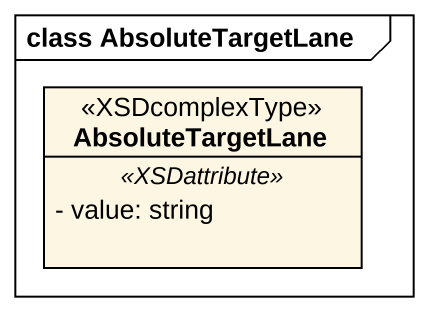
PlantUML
@startuml
mainframe class AbsoluteTargetLane
hide circle
hide empty members
skinparam classAttributeIconSize 0
class AbsoluteTargetLane <<XSDcomplexType>> {
  .. <<XSDattribute>> ..
  - value: string
}
@enduml
